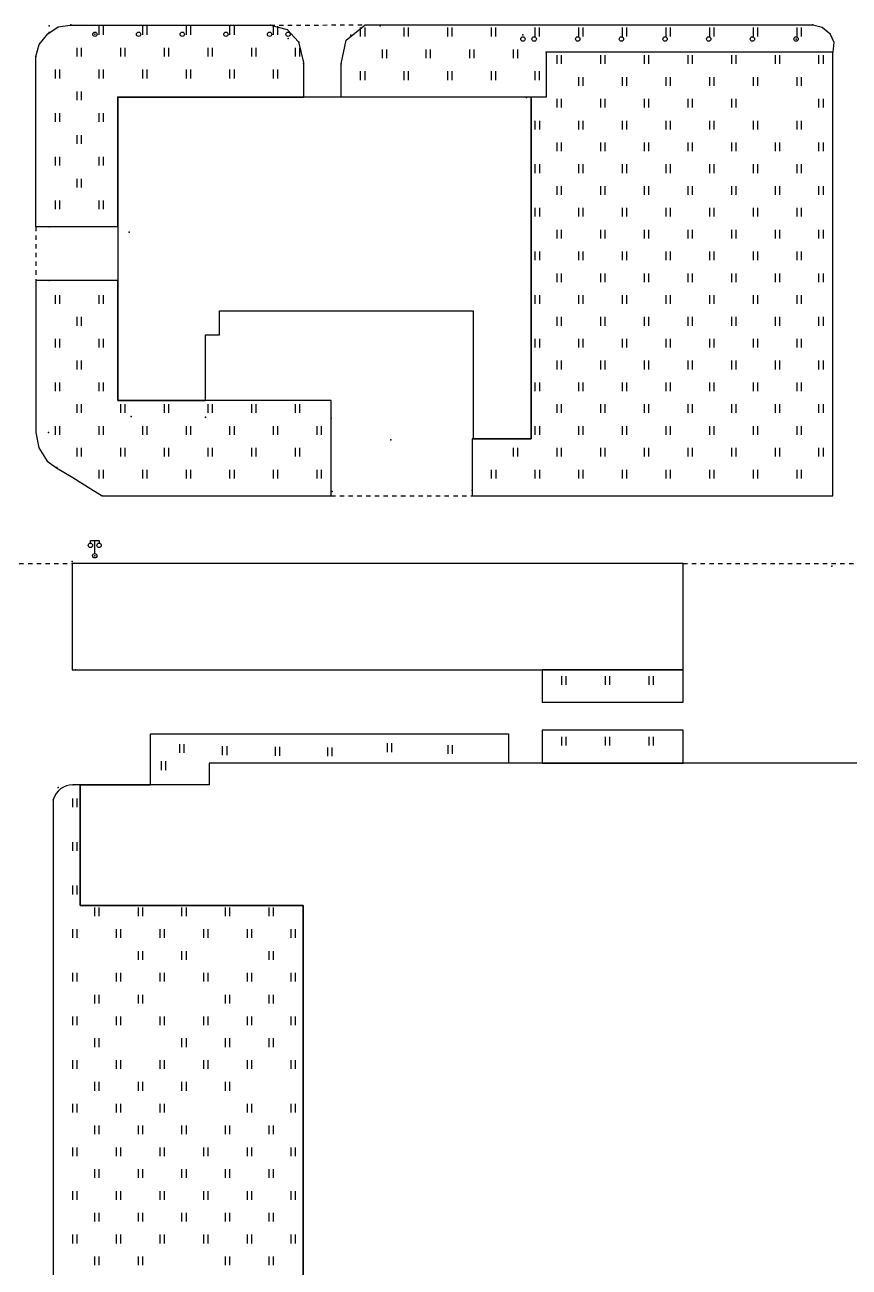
# Model space of a CAD drawing. Extents: x -992 to 2561, y -723 to 1492.
# Drawn here: x 1672.1 to 1766.5, y 675.5 to 817.9 of the extents above; entities that cross this region are included whole.
import ezdxf

# ---------------------------------------------------------------- set-up
doc = ezdxf.new("R2010")
doc.units = 0
doc.header["$LTSCALE"] = 0.5
doc.header["$PDSIZE"] = 0.2
doc.linetypes.add('X6', pattern=[2, 1, -1])
doc.layers.get('0').update_dxf_attribs({"linetype": 'CONTINUOUS'})
for name, color, linetype in [('DLDW', 11, 'CONTINUOUS'), ('DLSS', 4, 'CONTINUOUS'), ('JMD', 6, 'CONTINUOUS'), ('ZBTZ', 3, 'CONTINUOUS'), ('ZDH', 1, 'CONTINUOUS')]:
    doc.layers.add(name, color=color, linetype=linetype)

# ---------------------------------------------------------------- blocks, each defined once
blk = doc.blocks.new('gc097')
for p, q in [((-1, 2.9), (-1, 3.5)), ((-1, 3.5), (1, 3.5)), ((0, 0.5), (0, 3.5)), ((1, 3.5), (1, 2.9))]:
    blk.add_line(p, q)
for centre in [(-1, 2.4), (1, 2.4), (0, 0)]:
    blk.add_circle(centre, 0.5)
blk = doc.blocks.new('gc121')
for p, q in [((-0.5, -1), (-0.5, 1)), ((0.5, -1), (0.5, 1))]:
    blk.add_line(p, q)
blk = doc.blocks.new('gc170')
at = {"linetype": 'Continuous'}
blk.add_circle((0, 0), 0.5, dxfattribs=at)

msp = doc.modelspace()

# ---------------------------------------------------------------- linework, layer by layer
at = {"layer": 'DLSS', "linetype": 'X6', "flags": 128}
for points, elevation in [([(1700.22, 817.87), (1712.17, 817.9)], -8.92), ([(1673.34, 794.77), (1673.34, 788.59)], 0.86), ([(1707.18, 763.92), (1723.32, 763.92)], 0.86), ([(1665.45, 756.16), (1677.52, 756.16)], -8.92), ([(1747.51, 756.16), (1770.35, 756.16)], -8.92)]:
    msp.add_lwpolyline(points, dxfattribs=dict(at, elevation=elevation))
at = {"layer": 'JMD', "linetype": 'Continuous', "flags": 128}
for points, elevation in [([(1682.75, 794.77), (1682.76, 809.63), (1704, 809.63)], 0.86), ([(1682.75, 794.77), (1682.76, 809.63), (1704, 809.63)], 0.86), ([(1682.76, 809.63), (1682.76, 774.86), (1692.77, 774.86), (1692.77, 782.37), (1694.38, 782.37), (1694.38, 785.14), (1723.46, 785.14), (1723.46, 770.45), (1730.11, 770.45), (1730.11, 809.63), (1682.76, 809.63)], -0.09), ([(1682.76, 809.63), (1682.76, 774.86), (1692.77, 774.86), (1692.77, 782.37), (1694.38, 782.37), (1694.38, 785.14), (1723.46, 785.14), (1723.46, 770.45), (1730.11, 770.45), (1730.11, 809.63), (1682.76, 809.63)], -0.09), ([(1692.77, 774.86), (1682.76, 774.86), (1682.75, 788.59)], -8.92), ([(1692.77, 774.86), (1682.76, 774.86), (1682.75, 788.59)], -8.92), ([(1677.52, 756.16), (1677.52, 743.98), (1747.51, 743.98), (1747.51, 756.16), (1677.52, 756.16)], -0.1), ([(1677.52, 756.16), (1677.52, 743.98), (1747.51, 743.98), (1747.51, 756.16), (1677.52, 756.16)], -0.1), ([(1788.15, 672.5), (1794.15, 672.5), (1794.15, 733.28), (1693.2, 733.28), (1693.2, 730.8), (1678.44, 730.79), (1678.44, 716.96), (1703.99, 716.96), (1703.99, 672.47), (1780.3, 672.5), (1780.3, 722.5), (1788.15, 722.5), (1788.15, 672.5), (1794.15, 672.5)], -8.93)]:
    msp.add_lwpolyline(points, dxfattribs=dict(at, elevation=elevation))
at = {"layer": 'ZBTZ', "linetype": 'Continuous', "flags": 128}
for points, elevation in [([(1682.75, 794.77), (1673.34, 794.77), (1673.34, 814.27), (1673.73, 815.66), (1674.71, 816.88), (1675.9, 817.69), (1677.29, 817.88), (1700.22, 817.87), (1702.14, 817.36), (1703.43, 815.95), (1704, 813.59), (1704, 809.63), (1682.76, 809.63), (1682.75, 794.77)], 0.86), ([(1682.75, 794.77), (1673.34, 794.77), (1673.34, 814.27), (1673.73, 815.66), (1674.71, 816.88), (1675.9, 817.69), (1677.29, 817.88), (1700.22, 817.87), (1702.14, 817.36), (1703.43, 815.95), (1704, 813.59), (1704, 809.63), (1682.76, 809.63), (1682.75, 794.77)], 0.86), ([(1708.31, 809.63), (1708.31, 813.44), (1708.91, 816.16), (1711.06, 817.9), (1762.36, 817.89), (1763.44, 817.65), (1764.33, 816.92), (1764.76, 815.92), (1764.67, 814.77), (1731.83, 814.77), (1731.83, 809.63), (1708.31, 809.63)], -0.07), ([(1708.31, 809.63), (1708.31, 813.44), (1708.91, 816.16), (1711.06, 817.9), (1762.36, 817.89), (1763.44, 817.65), (1764.33, 816.92), (1764.76, 815.92), (1764.67, 814.77), (1731.83, 814.77), (1731.83, 809.63), (1708.31, 809.63)], -0.07), ([(1723.32, 770.45), (1723.32, 763.92), (1764.67, 763.92), (1764.67, 814.77), (1731.83, 814.77), (1731.83, 809.63), (1730.11, 809.63), (1730.11, 770.45), (1723.32, 770.45)], -8.92), ([(1723.32, 770.45), (1723.32, 763.92), (1764.67, 763.92), (1764.67, 814.77), (1731.83, 814.77), (1731.83, 809.63), (1730.11, 809.63), (1730.11, 770.45), (1723.32, 770.45)], -8.92), ([(1682.75, 788.59), (1673.34, 788.59), (1673.34, 771.19), (1673.69, 769.41), (1674.64, 767.9), (1675.7, 767.15), (1677.58, 766.02), (1679.65, 764.71), (1680.93, 763.92), (1680.93, 763.92), (1680.93, 763.92), (1707.18, 763.92), (1707.18, 774.86), (1692.77, 774.86), (1682.76, 774.86), (1682.75, 788.59)], 0.86), ([(1682.75, 788.59), (1673.34, 788.59), (1673.34, 771.19), (1673.69, 769.41), (1674.64, 767.9), (1675.7, 767.15), (1677.58, 766.02), (1679.65, 764.71), (1680.93, 763.92), (1680.93, 763.92), (1680.93, 763.92), (1707.18, 763.92), (1707.18, 774.86), (1692.77, 774.86), (1682.76, 774.86), (1682.75, 788.59)], 0.86), ([(1731.37, 743.98), (1731.37, 740.27), (1747.51, 740.27), (1747.51, 743.98), (1731.37, 743.98)], -0.35), ([(1678.44, 730.79), (1686.48, 730.8), (1686.48, 736.28), (1686.48, 736.65), (1727.48, 736.65), (1727.48, 733.3), (1693.2, 733.28), (1693.2, 730.8), (1686.48, 730.8)], -7.81), ([(1678.44, 730.79), (1686.48, 730.8), (1686.48, 736.28), (1686.48, 736.65), (1727.48, 736.65), (1727.48, 733.3), (1693.2, 733.28), (1693.2, 730.8), (1686.48, 730.8)], -7.81), ([(1678.44, 730.79), (1686.48, 730.8), (1686.48, 736.28), (1686.48, 736.65), (1727.48, 736.65), (1727.48, 733.3), (1693.2, 733.28), (1693.2, 730.8), (1686.48, 730.8)], -7.81), ([(1678.44, 730.79), (1686.48, 730.8), (1686.48, 736.28), (1686.48, 736.65), (1727.48, 736.65), (1727.48, 733.3), (1693.2, 733.28), (1693.2, 730.8), (1686.48, 730.8)], -7.81), ([(1731.37, 737.08), (1731.37, 733.3), (1747.51, 733.3), (1747.51, 737.08), (1731.37, 737.08)], -0.35), ([(1731.37, 737.08), (1731.37, 733.3), (1747.51, 733.3), (1747.51, 737.08), (1731.37, 737.08)], -0.35), ([(1731.37, 737.08), (1731.37, 733.3), (1747.51, 733.3), (1747.51, 737.08), (1731.37, 737.08)], -0.35), ([(1731.37, 737.08), (1731.37, 733.3), (1747.51, 733.3), (1747.51, 737.08), (1731.37, 737.08)], -0.35)]:
    msp.add_lwpolyline(points, close=True, dxfattribs=dict(at, elevation=elevation))
at = {"layer": 'ZBTZ', "linetype": 'Continuous', "elevation": -8.92, "flags": 128}
msp.add_lwpolyline([(1703.99, 716.96), (1678.44, 716.96), (1678.44, 730.01), (1678.44, 730.79), (1677.61, 730.8, 0.335512), (1675.34, 729.1), (1675.34, 661.13, 0.35865), (1681.2, 656.25), (1703.92, 656.25, 0.431623), (1708.68, 661.3), (1708.68, 672.47), (1703.99, 672.47)], format="xyb", close=True, dxfattribs=at)
msp.add_lwpolyline([(1703.99, 716.96), (1678.44, 716.96), (1678.44, 730.01), (1678.44, 730.79), (1677.61, 730.8, 0.335512), (1675.34, 729.1), (1675.34, 661.13, 0.35865), (1681.2, 656.25), (1703.92, 656.25, 0.431623), (1708.68, 661.3), (1708.68, 672.47), (1703.99, 672.47)], format="xyb", close=True, dxfattribs=at)
at = {"layer": 'ZDH', "linetype": 'Continuous'}
for p in [(1674.87, 817.8, 1.08), (1674.87, 817.8, 1.08), (1677.36, 817.9, 1.05), (1677.36, 817.9, 1.05), (1700.22, 817.87, 0.89), (1700.22, 817.87, 0.89), (1712.81, 817.78, 0.58), (1712.81, 817.78, 0.58), (1762.36, 817.89, -0.19), (1762.36, 817.89, -0.19), (1674.89, 817.03, 0.9), (1674.89, 817.03, 0.9), (1680.12, 816.82, 1.05), (1680.12, 816.82, 1.05), (1702.24, 816.34, -0.01), (1702.24, 816.34, -0.01), (1703.46, 815.91, -0.1), (1703.46, 815.91, -0.1), (1709.44, 816.72, -0.09), (1709.44, 816.72, -0.09), (1729.15, 816.75, 0.58), (1729.15, 816.75, 0.58), (1760.44, 816.28, -0.06), (1760.44, 816.28, -0.06), (1764.31, 816.92, -0.21), (1764.31, 816.92, -0.21), (1731.83, 814.77, -0.04), (1731.83, 814.77, -0.04), (1764.67, 814.77, -0.22), (1764.67, 814.77, -0.22), (1673.34, 814.27, 0.86), (1673.34, 814.27, 0.86), (1704, 813.48, -0.1), (1704, 813.48, -0.1), (1708.31, 813.44, -0.07), (1708.31, 813.44, -0.07), (1682.76, 809.63, -0.09), (1682.76, 809.63, -0.09), (1729.58, 809.58, -0.03), (1729.58, 809.58, -0.03), (1674.87, 794.77, -0.05), (1674.87, 794.77, -0.05), (1684.03, 794.14, -0.04), (1684.03, 794.14, -0.04), (1674.87, 788.59, -0.07), (1674.87, 788.59, -0.07), (1684.27, 773.01, -0.07), (1684.27, 773.01, -0.07), (1692.77, 772.94, -0.01), (1692.77, 772.94, -0.01), (1707.18, 772.82, -0.11), (1707.18, 772.82, -0.11), (1674.79, 771.19, -0.14), (1674.79, 771.19, -0.14), (1714, 770.34, -0.1), (1714, 770.34, -0.1), (1723.46, 770.45, -0.08), (1723.46, 770.45, -0.08), (1730.11, 770.53, -0.14), (1730.11, 770.53, -0.14), (1675.74, 767.16, -0.11), (1675.74, 767.16, -0.11), (1723.32, 764.58, -0.03), (1723.32, 764.58, -0.03), (1680.93, 763.92, -0.12), (1680.93, 763.92, -0.12), (1707.3, 764.42, -0.1), (1707.3, 764.42, -0.1), (1677.52, 756.41, -0.1), (1677.52, 756.41, -0.1), (1680.1, 757.05, 0.02), (1680.1, 757.05, 0.02), (1764.54, 755.86, -1.2), (1764.54, 755.86, -1.2), (1677.91, 743.98, -0.35), (1677.91, 743.98, -0.35), (1677.91, 743.98, -0.35), (1677.91, 743.98, -0.35), (1675.89, 730.49, -0.25), (1675.89, 730.49, -0.25), (1675.89, 730.49, -0.25), (1675.89, 730.49, -0.25), (1677.61, 730.8, -0.22), (1677.61, 730.8, -0.22), (1677.61, 730.8, -0.22), (1677.61, 730.8, -0.22), (1675.34, 729.1, -0.29), (1675.34, 729.1, -0.29), (1675.34, 729.1, -0.29), (1675.34, 729.1, -0.29), (1678.44, 730.01, -0.12), (1678.44, 730.01, -0.12), (1678.44, 730.01, -0.12), (1678.44, 730.01, -0.12), (1678.67, 716.96, -1.04), (1678.67, 716.96, -1.04), (1678.67, 716.96, -1.04), (1678.67, 716.96, -1.04)]:
    msp.add_point(p, dxfattribs=at)

# ---------------------------------------------------------------- block references
at = {"layer": 'DLDW', "linetype": 'Continuous', "xscale": 0.5, "yscale": 0.5}
msp.add_blockref('gc097', (1680.1, 757.05, 0.02), dxfattribs=at)
msp.add_blockref('gc097', (1680.1, 757.05, 0.02), dxfattribs=at)
at = {"layer": 'ZBTZ', "linetype": 'Continuous', "xscale": 0.5, "yscale": 0.5}
for name, p in [('gc121', (1680.84, 817.27, -8.92)), ('gc121', (1680.84, 817.27, -8.92)), ('gc121', (1685.84, 817.27, -8.92)), ('gc121', (1685.84, 817.27, -8.92)), ('gc121', (1690.84, 817.27, -8.92)), ('gc121', (1690.84, 817.27, -8.92)), ('gc121', (1695.84, 817.27, -8.92)), ('gc121', (1695.84, 817.27, -8.92)), ('gc121', (1700.84, 817.27, -8.92)), ('gc121', (1700.84, 817.27, -8.92)), ('gc121', (1710.81, 817.08, -8.92)), ('gc121', (1710.81, 817.08, -8.92)), ('gc121', (1715.81, 817.08, -8.92)), ('gc121', (1715.81, 817.08, -8.92)), ('gc121', (1720.81, 817.08, -8.92)), ('gc121', (1720.81, 817.08, -8.92)), ('gc121', (1725.81, 817.08, -8.92)), ('gc121', (1725.81, 817.08, -8.92)), ('gc121', (1730.81, 817.08, -8.92)), ('gc121', (1730.81, 817.08, -8.92)), ('gc121', (1735.81, 817.08, -8.92)), ('gc121', (1735.81, 817.08, -8.92)), ('gc121', (1740.81, 817.08, -8.92)), ('gc121', (1740.81, 817.08, -8.92)), ('gc121', (1745.81, 817.08, -8.92)), ('gc121', (1745.81, 817.08, -8.92)), ('gc121', (1750.81, 817.08, -8.92)), ('gc121', (1750.81, 817.08, -8.92)), ('gc121', (1755.81, 817.08, -8.92)), ('gc121', (1755.81, 817.08, -8.92)), ('gc121', (1760.81, 817.08, -8.92)), ('gc121', (1760.81, 817.08, -8.92)), ('gc170', (1680.12, 816.82, -8.92)), ('gc170', (1685.12, 816.82, -8.92)), ('gc170', (1690.12, 816.82, -8.92)), ('gc170', (1695.12, 816.82, -8.92)), ('gc170', (1700.12, 816.82, -8.92)), ('gc170', (1702.24, 816.82, -8.92)), ('gc121', (1678.34, 814.77, -8.92)), ('gc121', (1678.34, 814.77, -8.92)), ('gc121', (1683.34, 814.77, -8.92)), ('gc121', (1683.34, 814.77, -8.92)), ('gc121', (1688.34, 814.77, -8.92)), ('gc121', (1688.34, 814.77, -8.92)), ('gc121', (1693.34, 814.77, -8.92)), ('gc121', (1693.34, 814.77, -8.92)), ('gc121', (1698.34, 814.77, -8.92)), ('gc121', (1698.34, 814.77, -8.92)), ('gc121', (1703.34, 814.77, -8.92)), ('gc121', (1703.34, 814.77, -8.92)), ('gc121', (1713.31, 814.58, -8.92)), ('gc121', (1713.31, 814.58, -8.92)), ('gc121', (1718.31, 814.58, -8.92)), ('gc121', (1718.31, 814.58, -8.92)), ('gc121', (1723.31, 814.58, -8.92)), ('gc121', (1723.31, 814.58, -8.92)), ('gc121', (1728.31, 814.58, -8.92)), ('gc121', (1728.31, 814.58, -8.92)), ('gc121', (1733.32, 813.92, -8.92)), ('gc121', (1733.32, 813.92, -8.92)), ('gc121', (1738.32, 813.92, -8.92)), ('gc121', (1738.32, 813.92, -8.92)), ('gc121', (1743.32, 813.92, -8.92)), ('gc121', (1743.32, 813.92, -8.92)), ('gc121', (1748.32, 813.92, -8.92)), ('gc121', (1748.32, 813.92, -8.92)), ('gc121', (1753.32, 813.92, -8.92)), ('gc121', (1753.32, 813.92, -8.92)), ('gc121', (1758.32, 813.92, -8.92)), ('gc121', (1758.32, 813.92, -8.92)), ('gc121', (1763.32, 813.92, -8.92)), ('gc121', (1763.32, 813.92, -8.92)), ('gc121', (1675.84, 812.27, -8.92)), ('gc121', (1675.84, 812.27, -8.92)), ('gc121', (1680.84, 812.27, -8.92)), ('gc121', (1680.84, 812.27, -8.92)), ('gc121', (1685.84, 812.27, -8.92)), ('gc121', (1685.84, 812.27, -8.92)), ('gc121', (1690.84, 812.27, -8.92)), ('gc121', (1690.84, 812.27, -8.92)), ('gc121', (1695.84, 812.27, -8.92)), ('gc121', (1695.84, 812.27, -8.92)), ('gc121', (1700.84, 812.27, -8.92)), ('gc121', (1700.84, 812.27, -8.92)), ('gc121', (1710.81, 812.08, -8.92)), ('gc121', (1710.81, 812.08, -8.92)), ('gc121', (1715.81, 812.08, -8.92)), ('gc121', (1715.81, 812.08, -8.92)), ('gc121', (1720.81, 812.08, -8.92)), ('gc121', (1720.81, 812.08, -8.92)), ('gc121', (1725.81, 812.08, -8.92)), ('gc121', (1725.81, 812.08, -8.92)), ('gc121', (1730.81, 812.08, -8.92)), ('gc121', (1730.81, 812.08, -8.92)), ('gc121', (1735.82, 811.42, -8.92)), ('gc121', (1735.82, 811.42, -8.92)), ('gc121', (1740.82, 811.42, -8.92)), ('gc121', (1740.82, 811.42, -8.92)), ('gc121', (1745.82, 811.42, -8.92)), ('gc121', (1745.82, 811.42, -8.92)), ('gc121', (1750.82, 811.42, -8.92)), ('gc121', (1750.82, 811.42, -8.92)), ('gc121', (1755.82, 811.42, -8.92)), ('gc121', (1755.82, 811.42, -8.92)), ('gc121', (1760.82, 811.42, -8.92)), ('gc121', (1760.82, 811.42, -8.92)), ('gc121', (1678.34, 809.77, -8.92)), ('gc121', (1678.34, 809.77, -8.92)), ('gc121', (1733.32, 808.92, -8.92)), ('gc121', (1733.32, 808.92, -8.92)), ('gc121', (1738.32, 808.92, -8.92)), ('gc121', (1738.32, 808.92, -8.92)), ('gc121', (1743.32, 808.92, -8.92)), ('gc121', (1743.32, 808.92, -8.92)), ('gc121', (1748.32, 808.92, -8.92)), ('gc121', (1748.32, 808.92, -8.92)), ('gc121', (1753.32, 808.92, -8.92)), ('gc121', (1753.32, 808.92, -8.92)), ('gc121', (1763.32, 808.92, -8.92)), ('gc121', (1763.32, 808.92, -8.92)), ('gc121', (1675.84, 807.27, -8.92)), ('gc121', (1675.84, 807.27, -8.92)), ('gc121', (1680.84, 807.27, -8.92)), ('gc121', (1680.84, 807.27, -8.92)), ('gc121', (1730.82, 806.42, -8.92)), ('gc121', (1730.82, 806.42, -8.92)), ('gc121', (1735.82, 806.42, -8.92)), ('gc121', (1735.82, 806.42, -8.92)), ('gc121', (1740.82, 806.42, -8.92)), ('gc121', (1740.82, 806.42, -8.92)), ('gc121', (1745.82, 806.42, -8.92)), ('gc121', (1745.82, 806.42, -8.92)), ('gc121', (1750.82, 806.42, -8.92)), ('gc121', (1750.82, 806.42, -8.92)), ('gc121', (1755.82, 806.42, -8.92)), ('gc121', (1755.82, 806.42, -8.92)), ('gc121', (1760.82, 806.42, -8.92)), ('gc121', (1760.82, 806.42, -8.92)), ('gc121', (1678.34, 804.77, -8.92)), ('gc121', (1678.34, 804.77, -8.92)), ('gc121', (1733.32, 803.92, -8.92)), ('gc121', (1733.32, 803.92, -8.92)), ('gc121', (1738.32, 803.92, -8.92)), ('gc121', (1738.32, 803.92, -8.92)), ('gc121', (1743.32, 803.92, -8.92)), ('gc121', (1743.32, 803.92, -8.92)), ('gc121', (1748.32, 803.92, -8.92)), ('gc121', (1748.32, 803.92, -8.92)), ('gc121', (1753.32, 803.92, -8.92)), ('gc121', (1753.32, 803.92, -8.92)), ('gc121', (1758.32, 803.92, -8.92)), ('gc121', (1758.32, 803.92, -8.92)), ('gc121', (1763.32, 803.92, -8.92)), ('gc121', (1763.32, 803.92, -8.92)), ('gc121', (1675.84, 802.27, -8.92)), ('gc121', (1675.84, 802.27, -8.92)), ('gc121', (1680.84, 802.27, -8.92)), ('gc121', (1680.84, 802.27, -8.92)), ('gc121', (1730.82, 801.42, -8.92)), ('gc121', (1730.82, 801.42, -8.92)), ('gc121', (1735.82, 801.42, -8.92)), ('gc121', (1735.82, 801.42, -8.92)), ('gc121', (1740.82, 801.42, -8.92)), ('gc121', (1740.82, 801.42, -8.92)), ('gc121', (1745.82, 801.42, -8.92)), ('gc121', (1745.82, 801.42, -8.92)), ('gc121', (1750.82, 801.42, -8.92)), ('gc121', (1750.82, 801.42, -8.92)), ('gc121', (1755.82, 801.42, -8.92)), ('gc121', (1755.82, 801.42, -8.92)), ('gc121', (1760.82, 801.42, -8.92)), ('gc121', (1760.82, 801.42, -8.92)), ('gc121', (1678.34, 799.77, -8.92)), ('gc121', (1678.34, 799.77, -8.92)), ('gc121', (1733.32, 798.92, -8.92)), ('gc121', (1733.32, 798.92, -8.92)), ('gc121', (1738.32, 798.92, -8.92)), ('gc121', (1738.32, 798.92, -8.92)), ('gc121', (1743.32, 798.92, -8.92)), ('gc121', (1743.32, 798.92, -8.92)), ('gc121', (1748.32, 798.92, -8.92)), ('gc121', (1748.32, 798.92, -8.92)), ('gc121', (1753.32, 798.92, -8.92)), ('gc121', (1753.32, 798.92, -8.92)), ('gc121', (1758.32, 798.92, -8.92)), ('gc121', (1758.32, 798.92, -8.92)), ('gc121', (1763.32, 798.92, -8.92)), ('gc121', (1763.32, 798.92, -8.92)), ('gc121', (1675.84, 797.27, -8.92)), ('gc121', (1675.84, 797.27, -8.92)), ('gc121', (1680.84, 797.27, -8.92)), ('gc121', (1680.84, 797.27, -8.92)), ('gc121', (1730.82, 796.42, -8.92)), ('gc121', (1730.82, 796.42, -8.92)), ('gc121', (1735.82, 796.42, -8.92)), ('gc121', (1735.82, 796.42, -8.92)), ('gc121', (1740.82, 796.42, -8.92)), ('gc121', (1740.82, 796.42, -8.92)), ('gc121', (1745.82, 796.42, -8.92)), ('gc121', (1745.82, 796.42, -8.92)), ('gc121', (1750.82, 796.42, -8.92)), ('gc121', (1750.82, 796.42, -8.92)), ('gc121', (1755.82, 796.42, -8.92)), ('gc121', (1755.82, 796.42, -8.92)), ('gc121', (1760.82, 796.42, -8.92)), ('gc121', (1760.82, 796.42, -8.92)), ('gc121', (1733.32, 793.92, -8.92)), ('gc121', (1733.32, 793.92, -8.92)), ('gc121', (1738.32, 793.92, -8.92)), ('gc121', (1738.32, 793.92, -8.92)), ('gc121', (1743.32, 793.92, -8.92)), ('gc121', (1743.32, 793.92, -8.92)), ('gc121', (1748.32, 793.92, -8.92)), ('gc121', (1748.32, 793.92, -8.92)), ('gc121', (1753.32, 793.92, -8.92)), ('gc121', (1753.32, 793.92, -8.92)), ('gc121', (1758.32, 793.92, -8.92)), ('gc121', (1758.32, 793.92, -8.92)), ('gc121', (1763.32, 793.92, -8.92)), ('gc121', (1763.32, 793.92, -8.92)), ('gc121', (1730.82, 791.42, -8.92)), ('gc121', (1730.82, 791.42, -8.92)), ('gc121', (1735.82, 791.42, -8.92)), ('gc121', (1735.82, 791.42, -8.92)), ('gc121', (1740.82, 791.42, -8.92)), ('gc121', (1740.82, 791.42, -8.92)), ('gc121', (1745.82, 791.42, -8.92)), ('gc121', (1745.82, 791.42, -8.92)), ('gc121', (1750.82, 791.42, -8.92)), ('gc121', (1750.82, 791.42, -8.92)), ('gc121', (1755.82, 791.42, -8.92)), ('gc121', (1755.82, 791.42, -8.92)), ('gc121', (1760.82, 791.42, -8.92)), ('gc121', (1760.82, 791.42, -8.92)), ('gc121', (1733.32, 788.92, -8.92)), ('gc121', (1733.32, 788.92, -8.92)), ('gc121', (1738.32, 788.92, -8.92)), ('gc121', (1738.32, 788.92, -8.92)), ('gc121', (1743.32, 788.92, -8.92)), ('gc121', (1743.32, 788.92, -8.92)), ('gc121', (1748.32, 788.92, -8.92)), ('gc121', (1748.32, 788.92, -8.92)), ('gc121', (1753.32, 788.92, -8.92)), ('gc121', (1753.32, 788.92, -8.92)), ('gc121', (1758.32, 788.92, -8.92)), ('gc121', (1758.32, 788.92, -8.92)), ('gc121', (1763.32, 788.92, -8.92)), ('gc121', (1763.32, 788.92, -8.92)), ('gc121', (1675.84, 786.42, -8.92)), ('gc121', (1675.84, 786.42, -8.92)), ('gc121', (1680.84, 786.42, -8.92)), ('gc121', (1680.84, 786.42, -8.92)), ('gc121', (1730.82, 786.42, -8.92)), ('gc121', (1730.82, 786.42, -8.92)), ('gc121', (1735.82, 786.42, -8.92)), ('gc121', (1735.82, 786.42, -8.92)), ('gc121', (1740.82, 786.42, -8.92)), ('gc121', (1740.82, 786.42, -8.92)), ('gc121', (1745.82, 786.42, -8.92)), ('gc121', (1745.82, 786.42, -8.92)), ('gc121', (1750.82, 786.42, -8.92)), ('gc121', (1750.82, 786.42, -8.92)), ('gc121', (1755.82, 786.42, -8.92)), ('gc121', (1755.82, 786.42, -8.92)), ('gc121', (1760.82, 786.42, -8.92)), ('gc121', (1760.82, 786.42, -8.92)), ('gc121', (1678.34, 783.92, -8.92)), ('gc121', (1678.34, 783.92, -8.92)), ('gc121', (1733.32, 783.92, -8.92)), ('gc121', (1733.32, 783.92, -8.92)), ('gc121', (1738.32, 783.92, -8.92)), ('gc121', (1738.32, 783.92, -8.92)), ('gc121', (1743.32, 783.92, -8.92)), ('gc121', (1743.32, 783.92, -8.92)), ('gc121', (1748.32, 783.92, -8.92)), ('gc121', (1748.32, 783.92, -8.92)), ('gc121', (1753.32, 783.92, -8.92)), ('gc121', (1753.32, 783.92, -8.92)), ('gc121', (1758.32, 783.92, -8.92)), ('gc121', (1758.32, 783.92, -8.92)), ('gc121', (1763.32, 783.92, -8.92)), ('gc121', (1763.32, 783.92, -8.92)), ('gc121', (1675.84, 781.42, -8.92)), ('gc121', (1675.84, 781.42, -8.92)), ('gc121', (1680.84, 781.42, -8.92)), ('gc121', (1680.84, 781.42, -8.92)), ('gc121', (1730.82, 781.42, -8.92)), ('gc121', (1730.82, 781.42, -8.92)), ('gc121', (1735.82, 781.42, -8.92)), ('gc121', (1735.82, 781.42, -8.92)), ('gc121', (1740.82, 781.42, -8.92)), ('gc121', (1740.82, 781.42, -8.92)), ('gc121', (1745.82, 781.42, -8.92)), ('gc121', (1745.82, 781.42, -8.92)), ('gc121', (1750.82, 781.42, -8.92)), ('gc121', (1750.82, 781.42, -8.92)), ('gc121', (1755.82, 781.42, -8.92)), ('gc121', (1755.82, 781.42, -8.92)), ('gc121', (1760.82, 781.42, -8.92)), ('gc121', (1760.82, 781.42, -8.92)), ('gc121', (1678.34, 778.92, -8.92)), ('gc121', (1678.34, 778.92, -8.92)), ('gc121', (1733.32, 778.92, -8.92)), ('gc121', (1733.32, 778.92, -8.92)), ('gc121', (1738.32, 778.92, -8.92)), ('gc121', (1738.32, 778.92, -8.92)), ('gc121', (1743.32, 778.92, -8.92)), ('gc121', (1743.32, 778.92, -8.92)), ('gc121', (1748.32, 778.92, -8.92)), ('gc121', (1748.32, 778.92, -8.92)), ('gc121', (1753.32, 778.92, -8.92)), ('gc121', (1753.32, 778.92, -8.92)), ('gc121', (1758.32, 778.92, -8.92)), ('gc121', (1758.32, 778.92, -8.92)), ('gc121', (1763.32, 778.92, -8.92)), ('gc121', (1763.32, 778.92, -8.92)), ('gc121', (1675.84, 776.42, -8.92)), ('gc121', (1675.84, 776.42, -8.92)), ('gc121', (1680.84, 776.42, -8.92)), ('gc121', (1680.84, 776.42, -8.92)), ('gc121', (1730.82, 776.42, -8.92)), ('gc121', (1730.82, 776.42, -8.92)), ('gc121', (1735.82, 776.42, -8.92)), ('gc121', (1735.82, 776.42, -8.92)), ('gc121', (1740.82, 776.42, -8.92)), ('gc121', (1740.82, 776.42, -8.92)), ('gc121', (1745.82, 776.42, -8.92)), ('gc121', (1745.82, 776.42, -8.92)), ('gc121', (1750.82, 776.42, -8.92)), ('gc121', (1750.82, 776.42, -8.92)), ('gc121', (1755.82, 776.42, -8.92)), ('gc121', (1755.82, 776.42, -8.92)), ('gc121', (1760.82, 776.42, -8.92)), ('gc121', (1760.82, 776.42, -8.92)), ('gc121', (1678.34, 773.92, -8.92)), ('gc121', (1678.34, 773.92, -8.92)), ('gc121', (1683.34, 773.92, -8.92)), ('gc121', (1683.34, 773.92, -8.92)), ('gc121', (1688.34, 773.92, -8.92)), ('gc121', (1688.34, 773.92, -8.92)), ('gc121', (1693.34, 773.92, -8.92)), ('gc121', (1693.34, 773.92, -8.92)), ('gc121', (1698.34, 773.92, -8.92)), ('gc121', (1698.34, 773.92, -8.92)), ('gc121', (1703.34, 773.92, -8.92)), ('gc121', (1703.34, 773.92, -8.92)), ('gc121', (1733.32, 773.92, -8.92)), ('gc121', (1733.32, 773.92, -8.92)), ('gc121', (1738.32, 773.92, -8.92)), ('gc121', (1738.32, 773.92, -8.92)), ('gc121', (1743.32, 773.92, -8.92)), ('gc121', (1743.32, 773.92, -8.92)), ('gc121', (1748.32, 773.92, -8.92)), ('gc121', (1748.32, 773.92, -8.92)), ('gc121', (1753.32, 773.92, -8.92)), ('gc121', (1753.32, 773.92, -8.92)), ('gc121', (1758.32, 773.92, -8.92)), ('gc121', (1758.32, 773.92, -8.92)), ('gc121', (1763.32, 773.92, -8.92)), ('gc121', (1763.32, 773.92, -8.92)), ('gc121', (1675.84, 771.42, -8.92)), ('gc121', (1675.84, 771.42, -8.92)), ('gc121', (1680.84, 771.42, -8.92)), ('gc121', (1680.84, 771.42, -8.92)), ('gc121', (1685.84, 771.42, -8.92)), ('gc121', (1685.84, 771.42, -8.92)), ('gc121', (1690.84, 771.42, -8.92)), ('gc121', (1690.84, 771.42, -8.92)), ('gc121', (1695.84, 771.42, -8.92)), ('gc121', (1695.84, 771.42, -8.92)), ('gc121', (1700.84, 771.42, -8.92)), ('gc121', (1700.84, 771.42, -8.92)), ('gc121', (1705.84, 771.42, -8.92)), ('gc121', (1705.84, 771.42, -8.92)), ('gc121', (1730.82, 771.42, -8.92)), ('gc121', (1730.82, 771.42, -8.92)), ('gc121', (1735.82, 771.42, -8.92)), ('gc121', (1735.82, 771.42, -8.92)), ('gc121', (1740.82, 771.42, -8.92)), ('gc121', (1740.82, 771.42, -8.92)), ('gc121', (1745.82, 771.42, -8.92)), ('gc121', (1745.82, 771.42, -8.92)), ('gc121', (1750.82, 771.42, -8.92)), ('gc121', (1750.82, 771.42, -8.92)), ('gc121', (1755.82, 771.42, -8.92)), ('gc121', (1755.82, 771.42, -8.92)), ('gc121', (1760.82, 771.42, -8.92)), ('gc121', (1760.82, 771.42, -8.92)), ('gc121', (1678.34, 768.92, -8.92)), ('gc121', (1678.34, 768.92, -8.92)), ('gc121', (1683.34, 768.92, -8.92)), ('gc121', (1683.34, 768.92, -8.92)), ('gc121', (1688.34, 768.92, -8.92)), ('gc121', (1688.34, 768.92, -8.92)), ('gc121', (1693.34, 768.92, -8.92)), ('gc121', (1693.34, 768.92, -8.92)), ('gc121', (1698.34, 768.92, -8.92)), ('gc121', (1698.34, 768.92, -8.92)), ('gc121', (1703.34, 768.92, -8.92)), ('gc121', (1703.34, 768.92, -8.92)), ('gc121', (1728.32, 768.92, -8.92)), ('gc121', (1728.32, 768.92, -8.92)), ('gc121', (1733.32, 768.92, -8.92)), ('gc121', (1733.32, 768.92, -8.92)), ('gc121', (1738.32, 768.92, -8.92)), ('gc121', (1738.32, 768.92, -8.92)), ('gc121', (1743.32, 768.92, -8.92)), ('gc121', (1743.32, 768.92, -8.92)), ('gc121', (1748.32, 768.92, -8.92)), ('gc121', (1748.32, 768.92, -8.92)), ('gc121', (1753.32, 768.92, -8.92)), ('gc121', (1753.32, 768.92, -8.92)), ('gc121', (1758.32, 768.92, -8.92)), ('gc121', (1758.32, 768.92, -8.92)), ('gc121', (1763.32, 768.92, -8.92)), ('gc121', (1763.32, 768.92, -8.92)), ('gc121', (1680.84, 766.42, -8.92)), ('gc121', (1680.84, 766.42, -8.92)), ('gc121', (1685.84, 766.42, -8.92)), ('gc121', (1685.84, 766.42, -8.92)), ('gc121', (1690.84, 766.42, -8.92)), ('gc121', (1690.84, 766.42, -8.92)), ('gc121', (1695.84, 766.42, -8.92)), ('gc121', (1695.84, 766.42, -8.92)), ('gc121', (1700.84, 766.42, -8.92)), ('gc121', (1700.84, 766.42, -8.92)), ('gc121', (1705.84, 766.42, -8.92)), ('gc121', (1705.84, 766.42, -8.92)), ('gc121', (1725.82, 766.42, -8.92)), ('gc121', (1725.82, 766.42, -8.92)), ('gc121', (1730.82, 766.42, -8.92)), ('gc121', (1730.82, 766.42, -8.92)), ('gc121', (1735.82, 766.42, -8.92)), ('gc121', (1735.82, 766.42, -8.92)), ('gc121', (1740.82, 766.42, -8.92)), ('gc121', (1740.82, 766.42, -8.92)), ('gc121', (1745.82, 766.42, -8.92)), ('gc121', (1745.82, 766.42, -8.92)), ('gc121', (1750.82, 766.42, -8.92)), ('gc121', (1750.82, 766.42, -8.92)), ('gc121', (1755.82, 766.42, -8.92)), ('gc121', (1755.82, 766.42, -8.92)), ('gc121', (1760.82, 766.42, -8.92)), ('gc121', (1760.82, 766.42, -8.92)), ('gc121', (1733.87, 742.77, -8.92)), ('gc121', (1733.87, 742.77, -8.92)), ('gc121', (1733.87, 742.77, -8.92)), ('gc121', (1738.87, 742.77, -8.92)), ('gc121', (1738.87, 742.77, -8.92)), ('gc121', (1738.87, 742.77, -8.92)), ('gc121', (1743.87, 742.77, -8.92)), ('gc121', (1743.87, 742.77, -8.92)), ('gc121', (1743.87, 742.77, -8.92)), ('gc121', (1733.87, 735.8, -8.92)), ('gc121', (1733.87, 735.8, -8.92)), ('gc121', (1733.87, 735.8, -8.92)), ('gc121', (1733.87, 735.8, -8.92)), ('gc121', (1738.87, 735.8, -8.92)), ('gc121', (1738.87, 735.8, -8.92)), ('gc121', (1738.87, 735.8, -8.92)), ('gc121', (1738.87, 735.8, -8.92)), ('gc121', (1743.87, 735.8, -8.92)), ('gc121', (1743.87, 735.8, -8.92)), ('gc121', (1743.87, 735.8, -8.92)), ('gc121', (1743.87, 735.8, -8.92)), ('gc121', (1690.09, 734.96, -8.92)), ('gc121', (1690.09, 734.96, -8.92)), ('gc121', (1690.09, 734.96, -8.92)), ('gc121', (1695, 734.72, -8.92)), ('gc121', (1695, 734.72, -8.92)), ('gc121', (1695, 734.72, -8.92)), ('gc121', (1701.05, 734.64, -8.92)), ('gc121', (1701.05, 734.64, -8.92)), ('gc121', (1701.05, 734.64, -8.92)), ('gc121', (1707.05, 734.58, -8.92)), ('gc121', (1707.05, 734.58, -8.92)), ('gc121', (1707.05, 734.58, -8.92)), ('gc121', (1713.89, 735.06, -8.92)), ('gc121', (1713.89, 735.06, -8.92)), ('gc121', (1713.89, 735.06, -8.92)), ('gc121', (1720.83, 734.85, -8.92)), ('gc121', (1720.83, 734.85, -8.92)), ('gc121', (1720.83, 734.85, -8.92)), ('gc121', (1687.98, 733, -8.92)), ('gc121', (1687.98, 733, -8.92)), ('gc121', (1687.98, 733, -8.92)), ('gc121', (1677.84, 728.75, -8.92)), ('gc121', (1677.84, 728.75, -8.92)), ('gc121', (1677.84, 728.75, -8.92)), ('gc121', (1677.84, 723.75, -8.92)), ('gc121', (1677.84, 723.75, -8.92)), ('gc121', (1677.84, 723.75, -8.92)), ('gc121', (1677.84, 718.75, -8.92)), ('gc121', (1677.84, 718.75, -8.92)), ('gc121', (1677.84, 718.75, -8.92)), ('gc121', (1680.34, 716.25, -8.92)), ('gc121', (1680.34, 716.25, -8.92)), ('gc121', (1680.34, 716.25, -8.92)), ('gc121', (1685.34, 716.25, -8.92)), ('gc121', (1685.34, 716.25, -8.92)), ('gc121', (1685.34, 716.25, -8.92)), ('gc121', (1690.34, 716.25, -8.92)), ('gc121', (1690.34, 716.25, -8.92)), ('gc121', (1690.34, 716.25, -8.92)), ('gc121', (1695.34, 716.25, -8.92)), ('gc121', (1695.34, 716.25, -8.92)), ('gc121', (1695.34, 716.25, -8.92)), ('gc121', (1700.34, 716.25, -8.92)), ('gc121', (1700.34, 716.25, -8.92)), ('gc121', (1700.34, 716.25, -8.92)), ('gc121', (1677.84, 713.75, -8.92)), ('gc121', (1677.84, 713.75, -8.92)), ('gc121', (1677.84, 713.75, -8.92)), ('gc121', (1682.84, 713.75, -8.92)), ('gc121', (1682.84, 713.75, -8.92)), ('gc121', (1682.84, 713.75, -8.92)), ('gc121', (1687.84, 713.75, -8.92)), ('gc121', (1687.84, 713.75, -8.92)), ('gc121', (1687.84, 713.75, -8.92)), ('gc121', (1692.84, 713.75, -8.92)), ('gc121', (1692.84, 713.75, -8.92)), ('gc121', (1692.84, 713.75, -8.92)), ('gc121', (1697.84, 713.75, -8.92)), ('gc121', (1697.84, 713.75, -8.92)), ('gc121', (1697.84, 713.75, -8.92)), ('gc121', (1702.84, 713.75, -8.92)), ('gc121', (1702.84, 713.75, -8.92)), ('gc121', (1702.84, 713.75, -8.92)), ('gc121', (1685.34, 711.25, -8.92)), ('gc121', (1685.34, 711.25, -8.92)), ('gc121', (1685.34, 711.25, -8.92)), ('gc121', (1690.34, 711.25, -8.92)), ('gc121', (1690.34, 711.25, -8.92)), ('gc121', (1690.34, 711.25, -8.92)), ('gc121', (1700.34, 711.25, -8.92)), ('gc121', (1700.34, 711.25, -8.92)), ('gc121', (1700.34, 711.25, -8.92)), ('gc121', (1677.84, 708.75, -8.92)), ('gc121', (1677.84, 708.75, -8.92)), ('gc121', (1677.84, 708.75, -8.92)), ('gc121', (1682.84, 708.75, -8.92)), ('gc121', (1682.84, 708.75, -8.92)), ('gc121', (1682.84, 708.75, -8.92)), ('gc121', (1687.84, 708.75, -8.92)), ('gc121', (1687.84, 708.75, -8.92)), ('gc121', (1687.84, 708.75, -8.92)), ('gc121', (1692.84, 708.75, -8.92)), ('gc121', (1692.84, 708.75, -8.92)), ('gc121', (1692.84, 708.75, -8.92)), ('gc121', (1697.84, 708.75, -8.92)), ('gc121', (1697.84, 708.75, -8.92)), ('gc121', (1697.84, 708.75, -8.92)), ('gc121', (1702.84, 708.75, -8.92)), ('gc121', (1702.84, 708.75, -8.92)), ('gc121', (1702.84, 708.75, -8.92)), ('gc121', (1680.34, 706.25, -8.92)), ('gc121', (1680.34, 706.25, -8.92)), ('gc121', (1680.34, 706.25, -8.92)), ('gc121', (1685.34, 706.25, -8.92)), ('gc121', (1685.34, 706.25, -8.92)), ('gc121', (1685.34, 706.25, -8.92)), ('gc121', (1695.34, 706.25, -8.92)), ('gc121', (1695.34, 706.25, -8.92)), ('gc121', (1695.34, 706.25, -8.92)), ('gc121', (1700.34, 706.25, -8.92)), ('gc121', (1700.34, 706.25, -8.92)), ('gc121', (1700.34, 706.25, -8.92)), ('gc121', (1677.84, 703.75, -8.92)), ('gc121', (1677.84, 703.75, -8.92)), ('gc121', (1677.84, 703.75, -8.92)), ('gc121', (1682.84, 703.75, -8.92)), ('gc121', (1682.84, 703.75, -8.92)), ('gc121', (1682.84, 703.75, -8.92)), ('gc121', (1687.84, 703.75, -8.92)), ('gc121', (1687.84, 703.75, -8.92)), ('gc121', (1687.84, 703.75, -8.92)), ('gc121', (1692.84, 703.75, -8.92)), ('gc121', (1692.84, 703.75, -8.92)), ('gc121', (1692.84, 703.75, -8.92)), ('gc121', (1697.84, 703.75, -8.92)), ('gc121', (1697.84, 703.75, -8.92)), ('gc121', (1697.84, 703.75, -8.92)), ('gc121', (1702.84, 703.75, -8.92)), ('gc121', (1702.84, 703.75, -8.92)), ('gc121', (1702.84, 703.75, -8.92)), ('gc121', (1680.34, 701.25, -8.92)), ('gc121', (1680.34, 701.25, -8.92)), ('gc121', (1680.34, 701.25, -8.92)), ('gc121', (1690.34, 701.25, -8.92)), ('gc121', (1690.34, 701.25, -8.92)), ('gc121', (1690.34, 701.25, -8.92)), ('gc121', (1695.34, 701.25, -8.92)), ('gc121', (1695.34, 701.25, -8.92)), ('gc121', (1695.34, 701.25, -8.92)), ('gc121', (1700.34, 701.25, -8.92)), ('gc121', (1700.34, 701.25, -8.92)), ('gc121', (1700.34, 701.25, -8.92)), ('gc121', (1677.84, 698.75, -8.92)), ('gc121', (1677.84, 698.75, -8.92)), ('gc121', (1677.84, 698.75, -8.92)), ('gc121', (1682.84, 698.75, -8.92)), ('gc121', (1682.84, 698.75, -8.92)), ('gc121', (1682.84, 698.75, -8.92)), ('gc121', (1687.84, 698.75, -8.92)), ('gc121', (1687.84, 698.75, -8.92)), ('gc121', (1687.84, 698.75, -8.92)), ('gc121', (1692.84, 698.75, -8.92)), ('gc121', (1692.84, 698.75, -8.92)), ('gc121', (1692.84, 698.75, -8.92)), ('gc121', (1697.84, 698.75, -8.92)), ('gc121', (1697.84, 698.75, -8.92)), ('gc121', (1697.84, 698.75, -8.92)), ('gc121', (1702.84, 698.75, -8.92)), ('gc121', (1702.84, 698.75, -8.92)), ('gc121', (1702.84, 698.75, -8.92)), ('gc121', (1680.34, 696.25, -8.92)), ('gc121', (1680.34, 696.25, -8.92)), ('gc121', (1680.34, 696.25, -8.92)), ('gc121', (1685.34, 696.25, -8.92)), ('gc121', (1685.34, 696.25, -8.92)), ('gc121', (1685.34, 696.25, -8.92)), ('gc121', (1690.34, 696.25, -8.92)), ('gc121', (1690.34, 696.25, -8.92)), ('gc121', (1690.34, 696.25, -8.92)), ('gc121', (1695.34, 696.25, -8.92)), ('gc121', (1695.34, 696.25, -8.92)), ('gc121', (1695.34, 696.25, -8.92)), ('gc121', (1677.84, 693.75, -8.92)), ('gc121', (1677.84, 693.75, -8.92)), ('gc121', (1677.84, 693.75, -8.92)), ('gc121', (1682.84, 693.75, -8.92)), ('gc121', (1682.84, 693.75, -8.92)), ('gc121', (1682.84, 693.75, -8.92)), ('gc121', (1687.84, 693.75, -8.92)), ('gc121', (1687.84, 693.75, -8.92)), ('gc121', (1687.84, 693.75, -8.92)), ('gc121', (1697.84, 693.75, -8.92)), ('gc121', (1697.84, 693.75, -8.92)), ('gc121', (1697.84, 693.75, -8.92)), ('gc121', (1702.84, 693.75, -8.92)), ('gc121', (1702.84, 693.75, -8.92)), ('gc121', (1702.84, 693.75, -8.92)), ('gc121', (1680.34, 691.25, -8.92)), ('gc121', (1680.34, 691.25, -8.92)), ('gc121', (1680.34, 691.25, -8.92)), ('gc121', (1685.34, 691.25, -8.92)), ('gc121', (1685.34, 691.25, -8.92)), ('gc121', (1685.34, 691.25, -8.92)), ('gc121', (1690.34, 691.25, -8.92)), ('gc121', (1690.34, 691.25, -8.92)), ('gc121', (1690.34, 691.25, -8.92)), ('gc121', (1695.34, 691.25, -8.92)), ('gc121', (1695.34, 691.25, -8.92)), ('gc121', (1695.34, 691.25, -8.92)), ('gc121', (1700.34, 691.25, -8.92)), ('gc121', (1700.34, 691.25, -8.92)), ('gc121', (1700.34, 691.25, -8.92)), ('gc121', (1677.84, 688.75, -8.92)), ('gc121', (1677.84, 688.75, -8.92)), ('gc121', (1677.84, 688.75, -8.92)), ('gc121', (1682.84, 688.75, -8.92)), ('gc121', (1682.84, 688.75, -8.92)), ('gc121', (1682.84, 688.75, -8.92)), ('gc121', (1687.84, 688.75, -8.92)), ('gc121', (1687.84, 688.75, -8.92)), ('gc121', (1687.84, 688.75, -8.92)), ('gc121', (1692.84, 688.75, -8.92)), ('gc121', (1692.84, 688.75, -8.92)), ('gc121', (1692.84, 688.75, -8.92)), ('gc121', (1697.84, 688.75, -8.92)), ('gc121', (1697.84, 688.75, -8.92)), ('gc121', (1697.84, 688.75, -8.92)), ('gc121', (1702.84, 688.75, -8.92)), ('gc121', (1702.84, 688.75, -8.92)), ('gc121', (1702.84, 688.75, -8.92)), ('gc121', (1680.34, 686.25, -8.92)), ('gc121', (1680.34, 686.25, -8.92)), ('gc121', (1680.34, 686.25, -8.92)), ('gc121', (1685.34, 686.25, -8.92)), ('gc121', (1685.34, 686.25, -8.92)), ('gc121', (1685.34, 686.25, -8.92)), ('gc121', (1690.34, 686.25, -8.92)), ('gc121', (1690.34, 686.25, -8.92)), ('gc121', (1690.34, 686.25, -8.92)), ('gc121', (1695.34, 686.25, -8.92)), ('gc121', (1695.34, 686.25, -8.92)), ('gc121', (1695.34, 686.25, -8.92)), ('gc121', (1700.34, 686.25, -8.92)), ('gc121', (1700.34, 686.25, -8.92)), ('gc121', (1700.34, 686.25, -8.92)), ('gc121', (1677.84, 683.75, -8.92)), ('gc121', (1677.84, 683.75, -8.92)), ('gc121', (1677.84, 683.75, -8.92)), ('gc121', (1682.84, 683.75, -8.92)), ('gc121', (1682.84, 683.75, -8.92)), ('gc121', (1682.84, 683.75, -8.92)), ('gc121', (1687.84, 683.75, -8.92)), ('gc121', (1687.84, 683.75, -8.92)), ('gc121', (1687.84, 683.75, -8.92)), ('gc121', (1692.84, 683.75, -8.92)), ('gc121', (1692.84, 683.75, -8.92)), ('gc121', (1692.84, 683.75, -8.92)), ('gc121', (1697.84, 683.75, -8.92)), ('gc121', (1697.84, 683.75, -8.92)), ('gc121', (1697.84, 683.75, -8.92)), ('gc121', (1702.84, 683.75, -8.92)), ('gc121', (1702.84, 683.75, -8.92)), ('gc121', (1702.84, 683.75, -8.92)), ('gc121', (1680.34, 681.25, -8.92)), ('gc121', (1680.34, 681.25, -8.92)), ('gc121', (1680.34, 681.25, -8.92)), ('gc121', (1685.34, 681.25, -8.92)), ('gc121', (1685.34, 681.25, -8.92)), ('gc121', (1685.34, 681.25, -8.92)), ('gc121', (1690.34, 681.25, -8.92)), ('gc121', (1690.34, 681.25, -8.92)), ('gc121', (1690.34, 681.25, -8.92)), ('gc121', (1695.34, 681.25, -8.92)), ('gc121', (1695.34, 681.25, -8.92)), ('gc121', (1695.34, 681.25, -8.92)), ('gc121', (1700.34, 681.25, -8.92)), ('gc121', (1700.34, 681.25, -8.92)), ('gc121', (1700.34, 681.25, -8.92)), ('gc121', (1677.84, 678.75, -8.92)), ('gc121', (1677.84, 678.75, -8.92)), ('gc121', (1677.84, 678.75, -8.92)), ('gc121', (1682.84, 678.75, -8.92)), ('gc121', (1682.84, 678.75, -8.92)), ('gc121', (1682.84, 678.75, -8.92)), ('gc121', (1687.84, 678.75, -8.92)), ('gc121', (1687.84, 678.75, -8.92)), ('gc121', (1687.84, 678.75, -8.92)), ('gc121', (1692.84, 678.75, -8.92)), ('gc121', (1692.84, 678.75, -8.92)), ('gc121', (1692.84, 678.75, -8.92)), ('gc121', (1697.84, 678.75, -8.92)), ('gc121', (1697.84, 678.75, -8.92)), ('gc121', (1697.84, 678.75, -8.92)), ('gc121', (1702.84, 678.75, -8.92)), ('gc121', (1702.84, 678.75, -8.92)), ('gc121', (1702.84, 678.75, -8.92)), ('gc121', (1680.34, 676.25, -8.92)), ('gc121', (1680.34, 676.25, -8.92)), ('gc121', (1680.34, 676.25, -8.92)), ('gc121', (1685.34, 676.25, -8.92)), ('gc121', (1685.34, 676.25, -8.92)), ('gc121', (1685.34, 676.25, -8.92)), ('gc121', (1695.34, 676.25, -8.92)), ('gc121', (1695.34, 676.25, -8.92)), ('gc121', (1695.34, 676.25, -8.92)), ('gc121', (1700.34, 676.25, -8.92)), ('gc121', (1700.34, 676.25, -8.92)), ('gc121', (1700.34, 676.25, -8.92))]:
    msp.add_blockref(name, p, dxfattribs=at)
at = {"layer": 'ZBTZ', "linetype": 'Continuous', "xscale": 0.5, "yscale": 0.5, "rotation": 180}
for p in [(1729.15, 816.28, -8.92), (1730.44, 816.28, -8.92), (1735.44, 816.28, -8.92), (1740.44, 816.28, -8.92), (1745.44, 816.28, -8.92), (1750.44, 816.28, -8.92), (1755.44, 816.28, -8.92), (1760.44, 816.28, -8.92)]:
    msp.add_blockref('gc170', p, dxfattribs=at)

doc.saveas('drawing.dxf')
